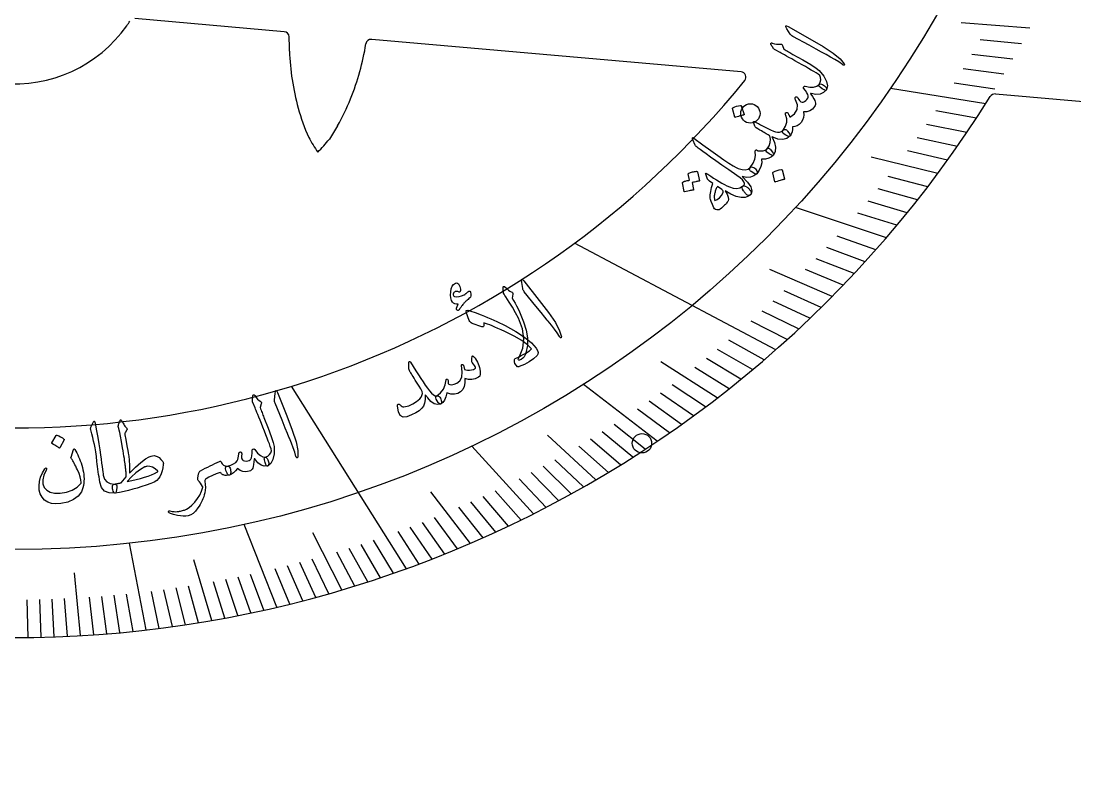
# Model space of a CAD drawing. Header units: millimetres. Extents: x -74 to 74, y -74 to 74.
# Drawn here: x 0.29 to 48.87, y -38.33 to -3.42 of the extents above; entities that cross this region are included whole.
import ezdxf

# ---------------------------------------------------------------- set-up
doc = ezdxf.new("R2010")
doc.units = ezdxf.units.MM
for name, color, linetype in [('CUT_INNER', 6, 'Continuous'), ('CUT_OUTER', 1, 'Continuous'), ('ENGRAVE', 7, 'Continuous'), ('ENGRAVE_FINE', 8, 'Continuous'), ('TEXT', 5, 'Continuous')]:
    doc.layers.add(name, color=color, linetype=linetype)

msp = doc.modelspace()

# ---------------------------------------------------------------- linework, layer by layer
at = {"layer": 'CUT_INNER'}
for points in [[(12.419, -3.914), (5.533, -3.311)], [(33.475, -5.756), (16.45, -4.266)], [(70.346, -8.982), (45.2, -6.782)], [(14.877, -8.251), (14.499, -8.857), (14.497, -8.861)]]:
    msp.add_lwpolyline(points, dxfattribs=at)
for centre, radius, start, end in [((0, 0), 6.311, 203.8923, 324.8298), ((0.9, -0.618), 5.219, 324.6827, 327.4799), ((12.397, -4.163), 0.25, 4.9909, 85), ((-1.804, -4.681), 14.46, 359.4959, 2.1413), ((16.428, -4.515), 0.25, 85.0001, 170.8097), ((24.389, -4.344), 11.742, 182.267, 188.6772), ((4.336, -2.549), 12.002, 344.5452, 350.7648), ((4.759, -2.664), 11.562, 337.943, 344.5352), ((33.453, -6.005), 0.25, 320.8008, 85), ((0, 21.217), 43.379, 259.1213, 320.8638), ((23.98, -4.408), 11.328, 188.6673, 195.5025), ((45.178, -7.031), 0.25, 85, 147.832), ((0, 21.217), 53.032, 258.8767, 327.985), ((5.529, -2.989), 10.728, 330.6221, 338.0039), ((21.944, -5.009), 9.206, 195.2858, 204.1678), ((20.675, -4.878), 8.128, 208.6809, 214.3431), ((7.116, -2.865), 9.51, 316.0687, 320.9072)]:
    msp.add_arc(centre, radius, start, end, dxfattribs=at)
at = {"layer": 'CUT_OUTER'}
msp.add_circle((0, 0), 74.25, dxfattribs=at)
at = {"layer": 'ENGRAVE'}
for points in [[(44.755, -7.232), (40.365, -6.523)], [(40.175, -13.401), (35.989, -12.005)], [(35.075, -18.559), (25.804, -13.654)], [(18.048, -28.65), (12.754, -20.245)], [(29.616, -22.775), (26.212, -20.157)], [(23.913, -26.118), (21.06, -23.002)], [(12.081, -30.421), (10.567, -26.608)], [(6.054, -31.468), (5.286, -27.475)]]:
    msp.add_lwpolyline(points, dxfattribs=at)
for centre, radius in [((0, 21.217), 48.979), ((33.907, -7.679), 0.446), ((28.909, -22.871), 0.446)]:
    msp.add_circle(centre, radius, dxfattribs=at)
at = {"layer": 'ENGRAVE_FINE'}
for points in [[(46.787, -3.751), (43.622, -3.498)], [(46.397, -4.469), (44.505, -4.287)], [(45.998, -5.176), (44.111, -4.964)], [(45.592, -5.872), (43.708, -5.63)], [(45.177, -6.558), (43.299, -6.285)], [(44.326, -7.897), (42.46, -7.564)], [(43.89, -8.55), (42.03, -8.188)], [(43.447, -9.193), (41.594, -8.801)], [(42.542, -10.447), (39.474, -9.694)], [(42.998, -9.825), (41.153, -9.404)], [(42.08, -11.059), (40.252, -10.578)], [(41.612, -11.659), (39.794, -11.15)], [(41.138, -12.25), (39.33, -11.712)], [(40.659, -12.831), (38.861, -12.264)], [(39.685, -13.961), (37.91, -13.337)], [(39.191, -14.511), (37.428, -13.859)], [(38.691, -15.052), (36.941, -14.371)], [(37.679, -16.102), (34.802, -14.873)], [(38.187, -15.582), (36.451, -14.873)], [(37.166, -16.613), (35.458, -15.849)], [(36.649, -17.114), (34.956, -16.323)], [(36.128, -17.605), (34.45, -16.788)], [(35.604, -18.087), (33.941, -17.243)], [(34.543, -19.022), (32.914, -18.125)], [(34.008, -19.476), (32.396, -18.553)], [(32.382, -20.781), (29.785, -19.113)], [(32.927, -20.355), (31.352, -19.381)], [(33.469, -19.92), (31.876, -18.971)], [(31.835, -21.197), (30.298, -20.174)], [(31.284, -21.605), (29.767, -20.557)], [(30.174, -22.394), (28.698, -21.299)], [(30.73, -22.004), (29.234, -20.932)], [(28.492, -23.512), (27.08, -22.347)], [(29.055, -23.148), (27.622, -22.006)], [(26.789, -24.552), (24.549, -22.498)], [(27.926, -23.867), (26.537, -22.68)], [(27.359, -24.213), (25.993, -23.004)], [(26.217, -24.881), (24.898, -23.63)], [(25.069, -25.516), (23.798, -24.223)], [(25.644, -25.203), (24.349, -23.93)], [(24.491, -25.821), (23.246, -24.508)], [(20.997, -27.482), (19.181, -25.105)], [(23.332, -26.407), (22.138, -25.055)], [(22.167, -26.96), (21.025, -25.571)], [(22.751, -26.687), (21.582, -25.317)], [(21.583, -27.225), (20.467, -25.818)], [(19.821, -27.972), (18.787, -26.513)], [(20.409, -27.731), (19.348, -26.289)], [(15.075, -29.628), (13.738, -27)], [(18.64, -28.431), (17.663, -26.941)], [(19.231, -28.206), (18.225, -26.731)], [(16.861, -29.063), (15.971, -27.528)], [(17.455, -28.86), (16.536, -27.339)], [(15.671, -29.447), (14.839, -27.884)], [(16.267, -29.259), (15.405, -27.71)], [(9.073, -31.033), (8.255, -28.235)], [(12.681, -30.277), (12.002, -28.654)], [(13.281, -30.125), (12.57, -28.514)], [(13.879, -29.967), (13.138, -28.367)], [(14.477, -29.801), (13.706, -28.213)], [(3.029, -31.729), (2.753, -28.844)], [(10.278, -30.81), (9.723, -29.148)], [(10.88, -30.687), (10.293, -29.034)], [(11.481, -30.558), (10.863, -28.914)], [(7.263, -31.316), (6.869, -29.616)], [(7.867, -31.229), (7.44, -29.535)], [(8.47, -31.134), (8.011, -29.448)], [(9.676, -30.925), (9.153, -29.255)], [(0.606, -31.812), (0.573, -30.075)], [(1.212, -31.801), (1.146, -30.065)], [(1.817, -31.784), (1.718, -30.049)], [(2.423, -31.76), (2.291, -30.026)], [(3.634, -31.691), (3.436, -29.962)], [(4.24, -31.645), (4.009, -29.921)], [(4.845, -31.593), (4.581, -29.873)], [(5.45, -31.534), (5.153, -29.818)], [(6.659, -31.395), (6.297, -29.69)]]:
    msp.add_lwpolyline(points, dxfattribs=at)
at = {"layer": 'TEXT'}
for points in [[(35.585, -3.775), (35.538, -3.691), (35.533, -3.646), (35.569, -3.639), (35.646, -3.672), (36.644, -4.241), (37.257, -4.59), (37.726, -4.897), (38.051, -5.165), (38.23, -5.395), (38.24, -5.421), (38.242, -5.44), (38.237, -5.451), (38.223, -5.454), (38.207, -5.453), (38.189, -5.448), (38.169, -5.438), (38.147, -5.424), (37.982, -5.308), (37.8, -5.193), (37.604, -5.079), (37.392, -4.965), (37.337, -4.934), (37.188, -4.852), (36.946, -4.719), (36.61, -4.534), (35.861, -4.128), (35.823, -4.104), (35.791, -4.079), (35.764, -4.051), (35.742, -4.022)], [(34.978, -4.696), (34.934, -4.627), (34.9, -4.572), (34.874, -4.532), (34.856, -4.507), (34.846, -4.49), (34.842, -4.474), (34.842, -4.459), (34.849, -4.446), (34.861, -4.435), (34.876, -4.429), (34.894, -4.429), (34.915, -4.435), (35.018, -4.464), (35.117, -4.482), (35.212, -4.488), (35.303, -4.482), (35.331, -4.482), (35.354, -4.493), (35.373, -4.515), (35.387, -4.549), (35.446, -4.714), (35.503, -4.747), (35.558, -4.779), (35.612, -4.81), (35.666, -4.841), (35.718, -4.871), (35.77, -4.9), (35.821, -4.929), (35.87, -4.957), (36.331, -5.214), (36.686, -5.424), (36.933, -5.586), (37.073, -5.701), (37.287, -5.966), (37.414, -6.203), (37.455, -6.412), (37.41, -6.592), (37.407, -6.596), (37.404, -6.6), (37.401, -6.604), (37.398, -6.607), (37.36, -6.614), (37.301, -6.593), (37.221, -6.543), (37.12, -6.465), (37.084, -6.433), (37.065, -6.402), (37.061, -6.371), (37.072, -6.341), (37.124, -6.231), (37.149, -6.125), (37.146, -6.025), (37.115, -5.929), (37.034, -5.874), (36.94, -5.814), (36.833, -5.749), (36.714, -5.678), (36.582, -5.602), (36.44, -5.521), (36.286, -5.435), (36.12, -5.343), (35.959, -5.251), (35.813, -5.169), (35.684, -5.097), (35.57, -5.034), (35.474, -4.98), (35.394, -4.935), (35.33, -4.899), (35.283, -4.872), (35.043, -4.75), (35.021, -4.735), (35.003, -4.721), (34.989, -4.708), (34.978, -4.696)], [(35.536, -7.766), (35.526, -7.738), (35.52, -7.713), (35.52, -7.691), (35.523, -7.671), (35.532, -7.654), (35.545, -7.643), (35.562, -7.636), (35.583, -7.635), (35.605, -7.64), (35.626, -7.653), (35.646, -7.675), (35.663, -7.706), (35.67, -7.724), (35.678, -7.741), (35.687, -7.759), (35.696, -7.777), (35.705, -7.796), (35.713, -7.815), (35.721, -7.835), (35.728, -7.856), (35.946, -7.693), (36.062, -7.503), (36.075, -7.288), (35.986, -7.047), (35.975, -7.02), (35.968, -6.996), (35.966, -6.975), (35.968, -6.956), (35.976, -6.94), (35.988, -6.927), (36.004, -6.92), (36.023, -6.916), (36.044, -6.919), (36.064, -6.929), (36.082, -6.946), (36.1, -6.97), (36.139, -7.032), (36.175, -7.08), (36.208, -7.115), (36.236, -7.136), (36.287, -7.155), (36.34, -7.154), (36.397, -7.131), (36.458, -7.088), (36.512, -7.033), (36.549, -6.977), (36.569, -6.922), (36.57, -6.866), (36.552, -6.802), (36.511, -6.723), (36.447, -6.628), (36.361, -6.517), (36.351, -6.503), (36.349, -6.487), (36.353, -6.469), (36.365, -6.45), (36.381, -6.432), (36.398, -6.422), (36.416, -6.418), (36.435, -6.42), (36.643, -6.463), (36.819, -6.464), (36.963, -6.422), (37.075, -6.338), (37.101, -6.322), (37.135, -6.319), (37.177, -6.329), (37.228, -6.351), (37.28, -6.379), (37.323, -6.408), (37.359, -6.44), (37.386, -6.474), (37.408, -6.51), (37.42, -6.541), (37.421, -6.567), (37.412, -6.588), (37.28, -6.717), (37.117, -6.789), (36.924, -6.805), (36.701, -6.764), (36.69, -6.762), (36.684, -6.764), (36.683, -6.771), (36.687, -6.783), (36.766, -6.898), (36.827, -6.997), (36.871, -7.08), (36.897, -7.146), (36.907, -7.205), (36.905, -7.26), (36.893, -7.311), (36.868, -7.359), (36.763, -7.478), (36.643, -7.559), (36.508, -7.601), (36.36, -7.606), (36.373, -7.741), (36.358, -7.868), (36.314, -7.986), (36.243, -8.096), (36.155, -8.186), (36.06, -8.249), (35.957, -8.285), (35.846, -8.294), (35.848, -8.417), (35.83, -8.528), (35.792, -8.627), (35.735, -8.714), (35.694, -8.732), (35.628, -8.719), (35.539, -8.673), (35.425, -8.596), (35.396, -8.565), (35.385, -8.53), (35.39, -8.489), (35.413, -8.444), (35.523, -8.259), (35.581, -8.084), (35.585, -7.92), (35.536, -7.766)], [(33.083, -7.455), (33.082, -7.447), (33.085, -7.438), (33.09, -7.43), (33.099, -7.421), (33.184, -7.38), (33.272, -7.347), (33.362, -7.323), (33.455, -7.308), (33.467, -7.309), (33.476, -7.312), (33.483, -7.319), (33.487, -7.329), (33.618, -7.721), (33.62, -7.732), (33.614, -7.741), (33.603, -7.748), (33.585, -7.752), (33.57, -7.756), (33.546, -7.762), (33.514, -7.77), (33.474, -7.781), (33.425, -7.795), (33.366, -7.812), (33.299, -7.832), (33.223, -7.856), (33.212, -7.858), (33.203, -7.857), (33.198, -7.852), (33.196, -7.844)], [(34.166, -8.338), (34.151, -8.323), (34.134, -8.298), (34.114, -8.262), (34.093, -8.214), (34.075, -8.168), (34.06, -8.13), (34.049, -8.1), (34.043, -8.08), (34.045, -8.054), (34.059, -8.043), (34.084, -8.045), (34.12, -8.062), (34.143, -8.074), (34.171, -8.089), (34.203, -8.106), (34.24, -8.126), (34.282, -8.147), (34.327, -8.171), (34.375, -8.198), (34.427, -8.227), (34.648, -8.344), (34.828, -8.434), (34.967, -8.496), (35.064, -8.531), (35.163, -8.545), (35.254, -8.536), (35.338, -8.502), (35.413, -8.444), (35.434, -8.427), (35.457, -8.416), (35.482, -8.412), (35.51, -8.415), (35.541, -8.424), (35.571, -8.44), (35.598, -8.465), (35.624, -8.497), (35.685, -8.577), (35.724, -8.639), (35.74, -8.685), (35.735, -8.714), (35.582, -8.832), (35.395, -8.879), (35.173, -8.855), (34.918, -8.759), (34.909, -8.757), (34.903, -8.757), (34.902, -8.76), (34.906, -8.767), (35.019, -9.014), (35.069, -9.235), (35.055, -9.429), (34.978, -9.595), (34.964, -9.608), (34.945, -9.614), (34.922, -9.613), (34.895, -9.604), (34.86, -9.586), (34.818, -9.562), (34.767, -9.533), (34.709, -9.496), (34.659, -9.455), (34.634, -9.411), (34.635, -9.365), (34.663, -9.317), (34.765, -9.165), (34.823, -9.014), (34.838, -8.864), (34.809, -8.715), (34.798, -8.703), (34.772, -8.686), (34.729, -8.662), (34.67, -8.632), (34.634, -8.614), (34.59, -8.59), (34.538, -8.56), (34.478, -8.526), (34.412, -8.486), (34.337, -8.441), (34.255, -8.392), (34.166, -8.338)], [(33.59, -11.243), (33.548, -11.17), (33.527, -11.11), (33.527, -11.064), (33.548, -11.031), (33.587, -10.996), (33.614, -10.964), (33.629, -10.935), (33.633, -10.909), (33.606, -10.832), (33.538, -10.743), (33.428, -10.642), (33.278, -10.53), (32.915, -10.278), (32.593, -10.053), (32.312, -9.855), (32.071, -9.684), (31.869, -9.54), (31.708, -9.424), (31.586, -9.336), (31.503, -9.276), (31.45, -9.235), (31.409, -9.197), (31.378, -9.165), (31.359, -9.137), (31.252, -8.898), (31.238, -8.832), (31.241, -8.796), (31.263, -8.789), (31.302, -8.811), (31.716, -9.12), (32.084, -9.39), (32.408, -9.621), (32.686, -9.813), (32.919, -9.968), (33.106, -10.086), (33.248, -10.166), (33.343, -10.211), (33.521, -10.259), (33.673, -10.268), (33.797, -10.237), (33.895, -10.167), (33.925, -10.145), (33.964, -10.138), (34.01, -10.146), (34.064, -10.169), (34.108, -10.197), (34.146, -10.23), (34.177, -10.27), (34.202, -10.316), (34.217, -10.36), (34.222, -10.398), (34.217, -10.428), (34.203, -10.453), (34.071, -10.558), (33.914, -10.616), (33.733, -10.625), (33.528, -10.586), (33.774, -10.836), (33.924, -11.053), (33.978, -11.238), (33.935, -11.39), (33.913, -11.419), (33.89, -11.44), (33.866, -11.454), (33.842, -11.46), (33.811, -11.459), (33.78, -11.449), (33.748, -11.428), (33.714, -11.397), (33.698, -11.377), (33.681, -11.358), (33.665, -11.339), (33.649, -11.32), (33.633, -11.301), (33.618, -11.282), (33.604, -11.263), (33.59, -11.243)], [(34.663, -9.317), (34.696, -9.296), (34.724, -9.284), (34.745, -9.28), (34.76, -9.283), (34.779, -9.294), (34.799, -9.31), (34.821, -9.331), (34.845, -9.357), (34.917, -9.445), (34.964, -9.514), (34.984, -9.563), (34.978, -9.595), (34.88, -9.679), (34.755, -9.739), (34.603, -9.776), (34.425, -9.788), (34.428, -9.955), (34.391, -10.122), (34.315, -10.289), (34.2, -10.456), (34.182, -10.469), (34.16, -10.473), (34.135, -10.468), (34.106, -10.454), (33.937, -10.348), (33.918, -10.336), (33.902, -10.319), (33.888, -10.296), (33.878, -10.268), (33.873, -10.242), (33.874, -10.217), (33.88, -10.193), (33.891, -10.171), (34.027, -9.972), (34.112, -9.785), (34.147, -9.611), (34.132, -9.449), (34.129, -9.428), (34.13, -9.409), (34.137, -9.392), (34.148, -9.375), (34.163, -9.363), (34.177, -9.359), (34.192, -9.361), (34.208, -9.372), (34.221, -9.383), (34.234, -9.392), (34.245, -9.398), (34.256, -9.402), (34.379, -9.406), (34.488, -9.393), (34.582, -9.363), (34.663, -9.317)], [(31.045, -10.466), (31.045, -10.457), (31.048, -10.449), (31.055, -10.441), (31.064, -10.434), (31.108, -10.415), (31.152, -10.398), (31.197, -10.383), (31.241, -10.371), (31.286, -10.361), (31.333, -10.353), (31.38, -10.347), (31.428, -10.343), (31.44, -10.345), (31.45, -10.35), (31.456, -10.358), (31.461, -10.37), (31.555, -10.776), (31.554, -10.784), (31.548, -10.79), (31.536, -10.795), (31.519, -10.799), (31.506, -10.8), (31.486, -10.803), (31.459, -10.808), (31.426, -10.815), (31.385, -10.824), (31.337, -10.836), (31.282, -10.849), (31.218, -10.864), (31.285, -11.184), (31.285, -11.195), (31.279, -11.204), (31.267, -11.21), (31.249, -11.212), (31.233, -11.214), (31.209, -11.218), (31.175, -11.224), (31.134, -11.232), (31.083, -11.242), (31.023, -11.254), (30.953, -11.268), (30.875, -11.286), (30.865, -11.285), (30.858, -11.283), (30.853, -11.277), (30.852, -11.268), (30.778, -10.868), (30.778, -10.86), (30.782, -10.851), (30.788, -10.844), (30.798, -10.836), (30.834, -10.819), (30.871, -10.804), (30.908, -10.791), (30.946, -10.78), (30.985, -10.772), (31.023, -10.765), (31.062, -10.76), (31.101, -10.757)], [(32.94, -11.061), (33.118, -11.122), (33.279, -11.137), (33.422, -11.107), (33.548, -11.031), (33.584, -11.012), (33.625, -11.008), (33.672, -11.021), (33.725, -11.049), (33.75, -11.067), (33.775, -11.087), (33.799, -11.107), (33.823, -11.129), (33.845, -11.153), (33.867, -11.178), (33.886, -11.205), (33.904, -11.234), (33.93, -11.284), (33.945, -11.326), (33.947, -11.36), (33.938, -11.386), (33.883, -11.444), (33.819, -11.49), (33.748, -11.524), (33.668, -11.546), (33.474, -11.548), (33.255, -11.499), (33.009, -11.398), (32.738, -11.245), (32.832, -11.403), (32.887, -11.533), (32.904, -11.635), (32.883, -11.709), (32.861, -11.74), (32.837, -11.771), (32.811, -11.803), (32.783, -11.835), (32.752, -11.868), (32.718, -11.902), (32.682, -11.937), (32.642, -11.974), (32.568, -12.038), (32.507, -12.083), (32.46, -12.111), (32.426, -12.12), (32.356, -12.118), (32.3, -12.103), (32.256, -12.073), (32.225, -12.028), (32.153, -11.868), (32.101, -11.739), (32.069, -11.643), (32.057, -11.579), (32.056, -11.506), (32.059, -11.43), (32.067, -11.351), (32.08, -11.269), (32.098, -11.183), (32.12, -11.094), (32.147, -11.002), (32.179, -10.907), (32.028, -10.794), (32.01, -10.78), (31.994, -10.767), (31.98, -10.754), (31.966, -10.743), (31.955, -10.732), (31.946, -10.722), (31.939, -10.712), (31.935, -10.702), (31.845, -10.482), (31.837, -10.448), (31.851, -10.435), (31.888, -10.443), (31.946, -10.473), (32.079, -10.567), (32.209, -10.655), (32.338, -10.737), (32.464, -10.812), (32.587, -10.882), (32.708, -10.947), (32.825, -11.007), (32.94, -11.061)], [(34.944, -10.418), (34.944, -10.409), (34.947, -10.401), (34.953, -10.392), (34.963, -10.383), (35.053, -10.338), (35.145, -10.302), (35.24, -10.276), (35.338, -10.259), (35.35, -10.26), (35.359, -10.263), (35.365, -10.27), (35.369, -10.28), (35.481, -10.687), (35.482, -10.699), (35.476, -10.709), (35.464, -10.716), (35.445, -10.72), (35.429, -10.724), (35.404, -10.731), (35.371, -10.74), (35.328, -10.752), (35.277, -10.767), (35.215, -10.786), (35.145, -10.808), (35.064, -10.834), (35.053, -10.836), (35.044, -10.835), (35.039, -10.831), (35.037, -10.822)], [(32.384, -11.045), (32.368, -11.076), (32.351, -11.108), (32.335, -11.142), (32.318, -11.177), (32.302, -11.215), (32.288, -11.255), (32.276, -11.297), (32.265, -11.342), (32.254, -11.387), (32.247, -11.431), (32.242, -11.474), (32.24, -11.518), (32.241, -11.56), (32.246, -11.602), (32.254, -11.643), (32.265, -11.683), (32.375, -11.643), (32.477, -11.568), (32.569, -11.46), (32.652, -11.319), (32.657, -11.289), (32.65, -11.257), (32.629, -11.222), (32.596, -11.183)], [(20.978, -16.167), (20.934, -16.204), (20.893, -16.24), (20.855, -16.272), (20.821, -16.303), (20.79, -16.33), (20.763, -16.356), (20.741, -16.379), (20.722, -16.4), (20.704, -16.422), (20.682, -16.45), (20.656, -16.482), (20.627, -16.519), (20.594, -16.561), (20.558, -16.609), (20.519, -16.662), (20.476, -16.72), (20.457, -16.741), (20.437, -16.752), (20.416, -16.753), (20.394, -16.743), (20.364, -16.707), (20.361, -16.648), (20.385, -16.566), (20.436, -16.461), (20.351, -16.456), (20.281, -16.441), (20.224, -16.414), (20.181, -16.375), (20.129, -16.287), (20.097, -16.178), (20.085, -16.048), (20.091, -15.898), (20.117, -15.753), (20.162, -15.638), (20.225, -15.553), (20.308, -15.498), (20.364, -15.484), (20.412, -15.493), (20.453, -15.525), (20.486, -15.58), (20.512, -15.646), (20.529, -15.709), (20.537, -15.771), (20.537, -15.83), (20.529, -15.876), (20.513, -15.903), (20.489, -15.912), (20.457, -15.901), (20.416, -15.881), (20.377, -15.872), (20.338, -15.873), (20.301, -15.885), (20.265, -15.905), (20.238, -15.93), (20.219, -15.962), (20.21, -15.999), (20.209, -16.038), (20.219, -16.068), (20.24, -16.09), (20.271, -16.103), (20.373, -16.121), (20.481, -16.115), (20.596, -16.086), (20.719, -16.033), (20.729, -16.027), (20.739, -16.02), (20.751, -16.011), (20.763, -16.001), (20.776, -15.989), (20.79, -15.977), (20.805, -15.964), (20.821, -15.949), (20.839, -15.934), (20.855, -15.921), (20.869, -15.908), (20.882, -15.897), (20.893, -15.887), (20.903, -15.879), (20.912, -15.872), (20.92, -15.867), (20.936, -15.86), (20.952, -15.858), (20.967, -15.862), (20.981, -15.87), (20.993, -15.879), (21.001, -15.89), (21.007, -15.901), (21.011, -15.913), (21.015, -16.007), (21.012, -16.081), (20.999, -16.134), (20.978, -16.167)], [(23.364, -15.457), (23.353, -15.362), (23.365, -15.318), (23.401, -15.325), (23.46, -15.385), (24.165, -16.292), (24.599, -16.848), (24.915, -17.311), (25.113, -17.683), (25.192, -17.964), (25.191, -17.991), (25.186, -18.009), (25.176, -18.017), (25.163, -18.016), (25.148, -18.009), (25.134, -17.997), (25.119, -17.98), (25.104, -17.959), (24.995, -17.789), (24.871, -17.613), (24.733, -17.432), (24.581, -17.246), (24.542, -17.197), (24.435, -17.064), (24.262, -16.849), (24.022, -16.55), (23.485, -15.889), (23.459, -15.853), (23.439, -15.816), (23.424, -15.781), (23.415, -15.746)], [(23.562, -18.71), (23.529, -18.801), (23.482, -18.881), (23.42, -18.949), (23.344, -19.005), (23.296, -19.03), (23.258, -19.042), (23.231, -19.041), (23.214, -19.027), (23.207, -19), (23.212, -18.966), (23.228, -18.924), (23.256, -18.873), (23.423, -18.482), (23.47, -18.058), (23.398, -17.602), (23.21, -17.114), (23.079, -16.858), (22.939, -16.608), (22.788, -16.365), (22.628, -16.129), (22.582, -16.06), (22.549, -16.003), (22.528, -15.959), (22.521, -15.926), (22.519, -15.878), (22.517, -15.836), (22.515, -15.799), (22.513, -15.767), (22.511, -15.741), (22.51, -15.72), (22.509, -15.704), (22.509, -15.693), (22.512, -15.677), (22.517, -15.665), (22.525, -15.655), (22.534, -15.65), (22.549, -15.648), (22.562, -15.648), (22.573, -15.652), (22.582, -15.659), (22.674, -15.747), (22.755, -15.815), (22.823, -15.862), (22.878, -15.888), (22.919, -15.906), (22.946, -15.932), (22.958, -15.965), (22.956, -16.005), (22.92, -16.186), (22.991, -16.299), (23.061, -16.418), (23.13, -16.544), (23.197, -16.677), (23.262, -16.816), (23.327, -16.963), (23.391, -17.117), (23.454, -17.278), (23.57, -17.655), (23.627, -18.02), (23.625, -18.372), (23.562, -18.71)], [(23.065, -18.967), (23.213, -18.898), (23.345, -18.833), (23.462, -18.771), (23.563, -18.712), (23.649, -18.658), (23.72, -18.608), (23.776, -18.562), (23.817, -18.52), (23.637, -18.335), (23.372, -18.142), (23.021, -17.94), (22.587, -17.728), (22.422, -17.652), (22.271, -17.583), (22.132, -17.521), (22.005, -17.467), (21.891, -17.42), (21.789, -17.38), (21.7, -17.349), (21.623, -17.326), (21.624, -17.465), (21.606, -17.491), (21.582, -17.506), (21.554, -17.51), (21.52, -17.501), (21.081, -17.349), (21.036, -17.326), (20.998, -17.296), (20.969, -17.259), (20.946, -17.214), (20.806, -16.828), (20.797, -16.8), (20.795, -16.778), (20.799, -16.762), (20.81, -16.752), (20.882, -16.746), (21.019, -16.779), (21.223, -16.849), (21.492, -16.955), (21.643, -17.016), (21.791, -17.078), (21.934, -17.139), (22.075, -17.201), (22.212, -17.263), (22.345, -17.325), (22.474, -17.387), (22.6, -17.45), (23.092, -17.717), (23.497, -17.979), (23.813, -18.236), (24.038, -18.491), (24.096, -18.593), (24.121, -18.682), (24.115, -18.759), (24.076, -18.822), (23.904, -18.977), (23.709, -19.114), (23.491, -19.235), (23.251, -19.339), (23.229, -19.348), (23.209, -19.352), (23.192, -19.35), (23.177, -19.344), (23.102, -19.276), (23.053, -19.201), (23.028, -19.122), (23.029, -19.037), (23.034, -19.008), (23.041, -18.987), (23.052, -18.974), (23.065, -18.967)], [(21.075, -18.862), (21.081, -18.851), (21.093, -18.847), (21.11, -18.851), (21.133, -18.863), (21.165, -18.887), (21.199, -18.926), (21.238, -18.98), (21.279, -19.05), (21.324, -19.131), (21.361, -19.213), (21.392, -19.295), (21.416, -19.379), (21.447, -19.55), (21.451, -19.683), (21.428, -19.777), (21.377, -19.832), (21.225, -19.9), (21.069, -19.932), (20.908, -19.928), (20.744, -19.889), (20.743, -20.082), (20.709, -20.25), (20.643, -20.391), (20.545, -20.505), (20.419, -20.581), (20.271, -20.613), (20.1, -20.601), (19.906, -20.544), (19.862, -20.735), (19.8, -20.885), (19.721, -20.995), (19.626, -21.063), (19.6, -21.061), (19.564, -21.036), (19.518, -20.986), (19.462, -20.913), (19.419, -20.835), (19.402, -20.771), (19.412, -20.72), (19.449, -20.682), (19.625, -20.546), (19.757, -20.379), (19.843, -20.182), (19.883, -19.954), (19.886, -19.942), (19.889, -19.932), (19.895, -19.924), (19.903, -19.919), (19.913, -19.915), (19.924, -19.914), (19.934, -19.916), (19.944, -19.92), (19.959, -19.94), (19.969, -19.983), (19.973, -20.048), (19.971, -20.135), (20.044, -20.166), (20.135, -20.171), (20.246, -20.148), (20.376, -20.099), (20.515, -19.99), (20.597, -19.818), (20.622, -19.583), (20.591, -19.286), (20.589, -19.271), (20.59, -19.259), (20.594, -19.25), (20.601, -19.244), (20.613, -19.239), (20.625, -19.237), (20.636, -19.238), (20.646, -19.242), (20.657, -19.25), (20.665, -19.258), (20.672, -19.268), (20.676, -19.279), (20.724, -19.475), (20.794, -19.494), (20.872, -19.502), (20.957, -19.499), (21.049, -19.486), (21.135, -19.465), (21.195, -19.439), (21.229, -19.408), (21.238, -19.372), (21.226, -19.332), (21.195, -19.282), (21.145, -19.222), (21.076, -19.152), (21.067, -19.126), (21.065, -19.069), (21.068, -18.981), (21.075, -18.862)], [(19.449, -20.682), (19.487, -20.682), (19.523, -20.694), (19.555, -20.718), (19.586, -20.752), (19.617, -20.798), (19.641, -20.845), (19.658, -20.892), (19.669, -20.94), (19.671, -20.984), (19.665, -21.02), (19.65, -21.046), (19.626, -21.063), (19.48, -21.088), (19.333, -21.048), (19.183, -20.944), (19.031, -20.776), (19.008, -20.746), (18.987, -20.72), (18.97, -20.697), (18.956, -20.679), (18.945, -20.665), (18.937, -20.655), (18.933, -20.649), (18.931, -20.647), (18.919, -20.637), (18.911, -20.637), (18.907, -20.645), (18.907, -20.663), (18.908, -20.859), (18.884, -21.024), (18.835, -21.158), (18.761, -21.26), (18.636, -21.369), (18.478, -21.471), (18.286, -21.566), (18.062, -21.653), (17.895, -21.67), (17.769, -21.595), (17.684, -21.427), (17.639, -21.167), (17.639, -21.134), (17.645, -21.106), (17.657, -21.086), (17.675, -21.071), (17.696, -21.065), (17.717, -21.068), (17.738, -21.08), (17.759, -21.102), (17.804, -21.148), (17.849, -21.179), (17.892, -21.195), (17.936, -21.195), (18.154, -21.139), (18.349, -21.058), (18.522, -20.953), (18.671, -20.825), (18.729, -20.753), (18.767, -20.672), (18.785, -20.584), (18.783, -20.488), (18.763, -20.451), (18.713, -20.368), (18.631, -20.237), (18.518, -20.059), (18.459, -19.964), (18.405, -19.878), (18.358, -19.801), (18.317, -19.733), (18.281, -19.674), (18.252, -19.627), (18.228, -19.589), (18.211, -19.563), (18.187, -19.52), (18.17, -19.481), (18.161, -19.445), (18.158, -19.412), (18.159, -19.37), (18.159, -19.331), (18.16, -19.294), (18.16, -19.26), (18.16, -19.23), (18.16, -19.202), (18.159, -19.178), (18.158, -19.156), (18.159, -19.138), (18.163, -19.124), (18.172, -19.114), (18.186, -19.108), (18.203, -19.107), (18.218, -19.111), (18.231, -19.12), (18.242, -19.134), (18.366, -19.34), (18.485, -19.535), (18.601, -19.717), (18.712, -19.887), (18.819, -20.046), (18.921, -20.193), (19.018, -20.329), (19.11, -20.453), (19.205, -20.564), (19.293, -20.64), (19.375, -20.679), (19.449, -20.682)], [(10.948, -20.914), (10.958, -20.833), (10.965, -20.769), (10.97, -20.721), (10.973, -20.691), (10.975, -20.671), (10.982, -20.656), (10.991, -20.645), (11.005, -20.639), (11.021, -20.638), (11.036, -20.643), (11.051, -20.654), (11.063, -20.672), (11.125, -20.759), (11.191, -20.835), (11.261, -20.899), (11.336, -20.952), (11.357, -20.97), (11.369, -20.993), (11.369, -21.022), (11.359, -21.057), (11.302, -21.222), (11.325, -21.283), (11.348, -21.343), (11.37, -21.402), (11.393, -21.459), (11.415, -21.515), (11.437, -21.571), (11.458, -21.625), (11.479, -21.678), (11.676, -22.168), (11.82, -22.553), (11.911, -22.835), (11.948, -23.012), (11.947, -23.352), (11.898, -23.617), (11.798, -23.805), (11.65, -23.917), (11.645, -23.918), (11.641, -23.919), (11.636, -23.921), (11.632, -23.922), (11.598, -23.903), (11.565, -23.85), (11.534, -23.761), (11.504, -23.636), (11.497, -23.589), (11.501, -23.553), (11.517, -23.526), (11.545, -23.51), (11.655, -23.457), (11.74, -23.39), (11.801, -23.31), (11.837, -23.216), (11.808, -23.122), (11.773, -23.017), (11.731, -22.899), (11.682, -22.769), (11.628, -22.627), (11.568, -22.474), (11.502, -22.31), (11.431, -22.135), (11.363, -21.962), (11.301, -21.807), (11.246, -21.669), (11.197, -21.549), (11.156, -21.447), (11.121, -21.362), (11.095, -21.294), (11.075, -21.243), (10.965, -20.997), (10.957, -20.972), (10.952, -20.95), (10.949, -20.931), (10.948, -20.914)], [(11.999, -20.579), (12.015, -20.484), (12.04, -20.445), (12.072, -20.463), (12.111, -20.537), (12.531, -21.606), (12.789, -22.263), (12.961, -22.797), (13.045, -23.209), (13.04, -23.501), (13.032, -23.527), (13.022, -23.543), (13.01, -23.548), (12.998, -23.543), (12.986, -23.532), (12.976, -23.516), (12.966, -23.496), (12.958, -23.472), (12.901, -23.277), (12.832, -23.074), (12.751, -22.861), (12.658, -22.639), (12.635, -22.581), (12.57, -22.424), (12.465, -22.168), (12.32, -21.813), (11.992, -21.027), (11.978, -20.985), (11.969, -20.944), (11.965, -20.906), (11.966, -20.87)], [(3.626, -21.881), (3.633, -21.866), (3.64, -21.857), (3.647, -21.851), (3.654, -21.851), (3.665, -21.856), (3.676, -21.873), (3.687, -21.903), (3.698, -21.945), (3.764, -22.29), (3.822, -22.608), (3.872, -22.902), (3.912, -23.169), (3.943, -23.398), (3.972, -23.603), (3.997, -23.785), (4.02, -23.943), (4.039, -24.077), (4.055, -24.187), (4.067, -24.273), (4.076, -24.336), (4.135, -24.521), (4.239, -24.652), (4.39, -24.728), (4.586, -24.748), (4.641, -24.756), (4.679, -24.785), (4.699, -24.835), (4.702, -24.905), (4.691, -25.017), (4.675, -25.098), (4.654, -25.148), (4.628, -25.166), (4.351, -25.157), (4.139, -25.069), (3.995, -24.903), (3.916, -24.66), (3.897, -24.542), (3.879, -24.423), (3.862, -24.304), (3.845, -24.185), (3.83, -24.066), (3.814, -23.946), (3.799, -23.826), (3.784, -23.705), (3.756, -23.475), (3.727, -23.269), (3.696, -23.086), (3.664, -22.925), (3.629, -22.772), (3.59, -22.609), (3.547, -22.436), (3.501, -22.252), (3.494, -22.219), (3.492, -22.189), (3.496, -22.16), (3.505, -22.135)], [(4.849, -21.817), (4.859, -21.804), (4.867, -21.795), (4.875, -21.791), (4.882, -21.79), (4.891, -21.793), (4.9, -21.8), (4.908, -21.81), (4.917, -21.824), (4.952, -21.883), (4.985, -21.938), (5.017, -21.988), (5.046, -22.034), (5.074, -22.075), (5.101, -22.11), (5.125, -22.14), (5.149, -22.163), (5.166, -22.183), (5.174, -22.205), (5.172, -22.229), (5.16, -22.256), (5.085, -22.383), (5.075, -22.404), (5.071, -22.428), (5.07, -22.454), (5.074, -22.483), (5.114, -22.7), (5.148, -22.891), (5.178, -23.057), (5.202, -23.196), (5.222, -23.311), (5.237, -23.399), (5.247, -23.463), (5.252, -23.501), (5.264, -23.614), (5.274, -23.722), (5.281, -23.824), (5.285, -23.92), (5.287, -24.011), (5.286, -24.096), (5.284, -24.176), (5.279, -24.25), (5.564, -23.971), (5.812, -23.752), (6.022, -23.592), (6.198, -23.493), (6.277, -23.462), (6.35, -23.443), (6.416, -23.437), (6.475, -23.444), (6.561, -23.475), (6.647, -23.53), (6.733, -23.61), (6.819, -23.714), (6.833, -23.74), (6.842, -23.771), (6.846, -23.807), (6.843, -23.847), (6.819, -23.996), (6.785, -24.14), (6.74, -24.277), (6.686, -24.409), (6.627, -24.497), (6.537, -24.579), (6.415, -24.655), (6.263, -24.724), (6.056, -24.799), (5.85, -24.868), (5.644, -24.932), (5.439, -24.991), (5.234, -25.044), (5.031, -25.09), (4.829, -25.131), (4.628, -25.166), (4.605, -25.162), (4.582, -25.145), (4.559, -25.115), (4.538, -25.072), (4.517, -25.018), (4.503, -24.966), (4.497, -24.915), (4.498, -24.864), (4.507, -24.82), (4.525, -24.785), (4.551, -24.761), (4.586, -24.748), (4.634, -24.74), (4.679, -24.733), (4.721, -24.724), (4.761, -24.716), (4.798, -24.708), (4.832, -24.7), (4.864, -24.694), (4.893, -24.688), (5.127, -24.409), (5.128, -24.397), (5.129, -24.383), (5.13, -24.366), (5.13, -24.345), (5.129, -24.321), (5.129, -24.294), (5.128, -24.264), (5.126, -24.23), (5.124, -24.194), (5.121, -24.155), (5.117, -24.113), (5.113, -24.069), (5.107, -24.023), (5.102, -23.975), (5.096, -23.924), (5.09, -23.872), (5.083, -23.813), (5.073, -23.742), (5.061, -23.66), (5.047, -23.567), (5.03, -23.462), (5.01, -23.348), (4.989, -23.223), (4.965, -23.087), (4.912, -22.787), (4.867, -22.549), (4.832, -22.375), (4.805, -22.264), (4.786, -22.192), (4.772, -22.138), (4.765, -22.101), (4.763, -22.081), (4.772, -22.041), (4.782, -22.003), (4.792, -21.968), (4.803, -21.935), (4.814, -21.904), (4.825, -21.874), (4.837, -21.845), (4.849, -21.817)], [(1.903, -22.506), (1.909, -22.5), (1.916, -22.496), (1.926, -22.494), (1.938, -22.495), (2.027, -22.528), (2.111, -22.569), (2.19, -22.618), (2.265, -22.676), (2.273, -22.685), (2.276, -22.694), (2.276, -22.703), (2.272, -22.713), (2.078, -23.078), (2.07, -23.087), (2.06, -23.089), (2.047, -23.085), (2.032, -23.075), (2.019, -23.066), (1.998, -23.053), (1.97, -23.036), (1.934, -23.014), (1.891, -22.988), (1.838, -22.957), (1.777, -22.922), (1.708, -22.883), (1.698, -22.877), (1.694, -22.87), (1.693, -22.863), (1.698, -22.855)], [(2.772, -23.161), (2.815, -23.238), (2.857, -23.317), (2.899, -23.401), (2.939, -23.488), (2.979, -23.579), (3.016, -23.674), (3.052, -23.775), (3.086, -23.88), (3.116, -23.985), (3.14, -24.09), (3.16, -24.194), (3.175, -24.298), (3.184, -24.401), (3.188, -24.505), (3.187, -24.608), (3.18, -24.712), (3.165, -24.821), (3.14, -24.923), (3.107, -25.017), (3.065, -25.104), (2.914, -25.304), (2.707, -25.462), (2.444, -25.576), (2.126, -25.647), (1.894, -25.663), (1.69, -25.64), (1.513, -25.581), (1.364, -25.484), (1.252, -25.357), (1.173, -25.206), (1.127, -25.033), (1.115, -24.836), (1.137, -24.627), (1.188, -24.426), (1.268, -24.231), (1.378, -24.044), (1.395, -24.023), (1.413, -24.01), (1.43, -24.008), (1.446, -24.014), (1.462, -24.028), (1.467, -24.048), (1.461, -24.075), (1.445, -24.108), (1.337, -24.342), (1.286, -24.553), (1.292, -24.738), (1.357, -24.9), (1.471, -25.027), (1.629, -25.115), (1.833, -25.164), (2.081, -25.172), (2.378, -25.129), (2.639, -25.037), (2.865, -24.898), (3.053, -24.711), (3.057, -24.705), (3.059, -24.695), (3.06, -24.683), (3.059, -24.669), (3.045, -24.552), (3.011, -24.418), (2.958, -24.265), (2.886, -24.095), (2.847, -24.009), (2.809, -23.929), (2.772, -23.856), (2.738, -23.788), (2.704, -23.727), (2.672, -23.672), (2.641, -23.624), (2.611, -23.583), (2.596, -23.561), (2.587, -23.541), (2.585, -23.522), (2.588, -23.505), (2.704, -23.151), (2.715, -23.131), (2.73, -23.125), (2.749, -23.136), (2.772, -23.161)], [(9.801, -23.924), (9.959, -23.88), (10.085, -23.823), (10.181, -23.754), (10.247, -23.672), (10.271, -23.614), (10.292, -23.543), (10.308, -23.459), (10.32, -23.363), (10.326, -23.333), (10.334, -23.31), (10.345, -23.293), (10.359, -23.282), (10.377, -23.273), (10.395, -23.271), (10.411, -23.275), (10.427, -23.285), (10.442, -23.302), (10.452, -23.322), (10.457, -23.346), (10.457, -23.374), (10.449, -23.447), (10.447, -23.507), (10.45, -23.554), (10.459, -23.589), (10.486, -23.635), (10.528, -23.668), (10.585, -23.686), (10.657, -23.691), (10.734, -23.683), (10.796, -23.665), (10.844, -23.637), (10.877, -23.6), (10.906, -23.534), (10.926, -23.443), (10.938, -23.327), (10.94, -23.186), (10.942, -23.168), (10.951, -23.154), (10.967, -23.143), (10.99, -23.135), (11.014, -23.131), (11.033, -23.134), (11.05, -23.142), (11.063, -23.155), (11.192, -23.321), (11.316, -23.435), (11.436, -23.497), (11.549, -23.509), (11.576, -23.513), (11.604, -23.536), (11.633, -23.576), (11.665, -23.633), (11.684, -23.681), (11.697, -23.728), (11.703, -23.774), (11.704, -23.821), (11.699, -23.858), (11.69, -23.886), (11.675, -23.905), (11.655, -23.916), (11.499, -23.926), (11.347, -23.875), (11.199, -23.763), (11.055, -23.59), (11.047, -23.581), (11.041, -23.579), (11.036, -23.584), (11.032, -23.596), (11.022, -23.732), (11.007, -23.846), (10.987, -23.94), (10.963, -24.012), (10.934, -24.064), (10.899, -24.105), (10.856, -24.137), (10.807, -24.16), (10.653, -24.186), (10.51, -24.173), (10.379, -24.122), (10.261, -24.033), (10.175, -24.145), (10.085, -24.233), (9.99, -24.296), (9.89, -24.335), (9.863, -24.334), (9.835, -24.321), (9.808, -24.294), (9.78, -24.254), (9.72, -24.124), (9.704, -24.026), (9.731, -23.96), (9.801, -23.924)], [(9.9, -24.333), (9.826, -24.346), (9.759, -24.35), (9.697, -24.347), (9.643, -24.335), (9.617, -24.328), (9.593, -24.317), (9.57, -24.304), (9.548, -24.289), (9.526, -24.271), (9.504, -24.252), (9.483, -24.233), (9.461, -24.211), (9.273, -24.28), (9.103, -24.351), (8.949, -24.426), (8.813, -24.503), (8.786, -24.526), (8.768, -24.553), (8.761, -24.585), (8.763, -24.622), (8.78, -24.771), (8.784, -24.91), (8.776, -25.036), (8.756, -25.151), (8.732, -25.243), (8.704, -25.333), (8.671, -25.423), (8.634, -25.511), (8.593, -25.599), (8.547, -25.684), (8.496, -25.768), (8.441, -25.85), (8.33, -25.992), (8.218, -26.1), (8.105, -26.172), (7.992, -26.208), (7.879, -26.221), (7.759, -26.222), (7.631, -26.212), (7.497, -26.19), (7.43, -26.175), (7.369, -26.16), (7.314, -26.144), (7.264, -26.129), (7.22, -26.114), (7.181, -26.1), (7.146, -26.086), (7.117, -26.073), (7.099, -26.061), (7.087, -26.047), (7.082, -26.031), (7.083, -26.012), (7.091, -25.996), (7.104, -25.987), (7.123, -25.984), (7.149, -25.988), (7.248, -26.006), (7.337, -26.017), (7.416, -26.021), (7.484, -26.017), (7.519, -26.013), (7.556, -26.008), (7.595, -26.001), (7.636, -25.992), (7.679, -25.983), (7.723, -25.971), (7.77, -25.958), (7.818, -25.944), (7.918, -25.898), (8.03, -25.823), (8.154, -25.716), (8.289, -25.579), (8.417, -25.421), (8.522, -25.254), (8.602, -25.078), (8.659, -24.894), (8.661, -24.886), (8.661, -24.879), (8.659, -24.873), (8.654, -24.866), (8.611, -24.782), (8.563, -24.707), (8.512, -24.643), (8.457, -24.59), (8.437, -24.552), (8.434, -24.48), (8.448, -24.374), (8.477, -24.234), (8.489, -24.206), (8.505, -24.181), (8.526, -24.161), (8.552, -24.144), (8.666, -24.083), (8.779, -24.023), (8.89, -23.966), (9, -23.91), (9.109, -23.856), (9.217, -23.804), (9.325, -23.754), (9.433, -23.707), (9.459, -23.698), (9.481, -23.699), (9.5, -23.709), (9.514, -23.728), (9.533, -23.774), (9.556, -23.814), (9.583, -23.849), (9.613, -23.879), (9.649, -23.9), (9.694, -23.914), (9.748, -23.921), (9.81, -23.922), (9.842, -23.928), (9.871, -23.946), (9.896, -23.976), (9.918, -24.018), (9.936, -24.067), (9.947, -24.117), (9.953, -24.168), (9.953, -24.221), (9.947, -24.266), (9.936, -24.3), (9.921, -24.322), (9.9, -24.333)], [(6.094, -23.931), (6.071, -23.935), (6.047, -23.941), (6.023, -23.949), (5.999, -23.958), (5.784, -24.077), (5.575, -24.23), (5.373, -24.417), (5.177, -24.638), (5.394, -24.592), (5.598, -24.544), (5.791, -24.492), (5.973, -24.437), (6.142, -24.38), (6.299, -24.319), (6.444, -24.256), (6.578, -24.189), (6.59, -24.182), (6.596, -24.173), (6.595, -24.164), (6.587, -24.155), (6.47, -24.047), (6.349, -23.974), (6.224, -23.935), (6.094, -23.931)]]:
    msp.add_lwpolyline(points, close=True, dxfattribs=at)

doc.saveas('drawing.dxf')
